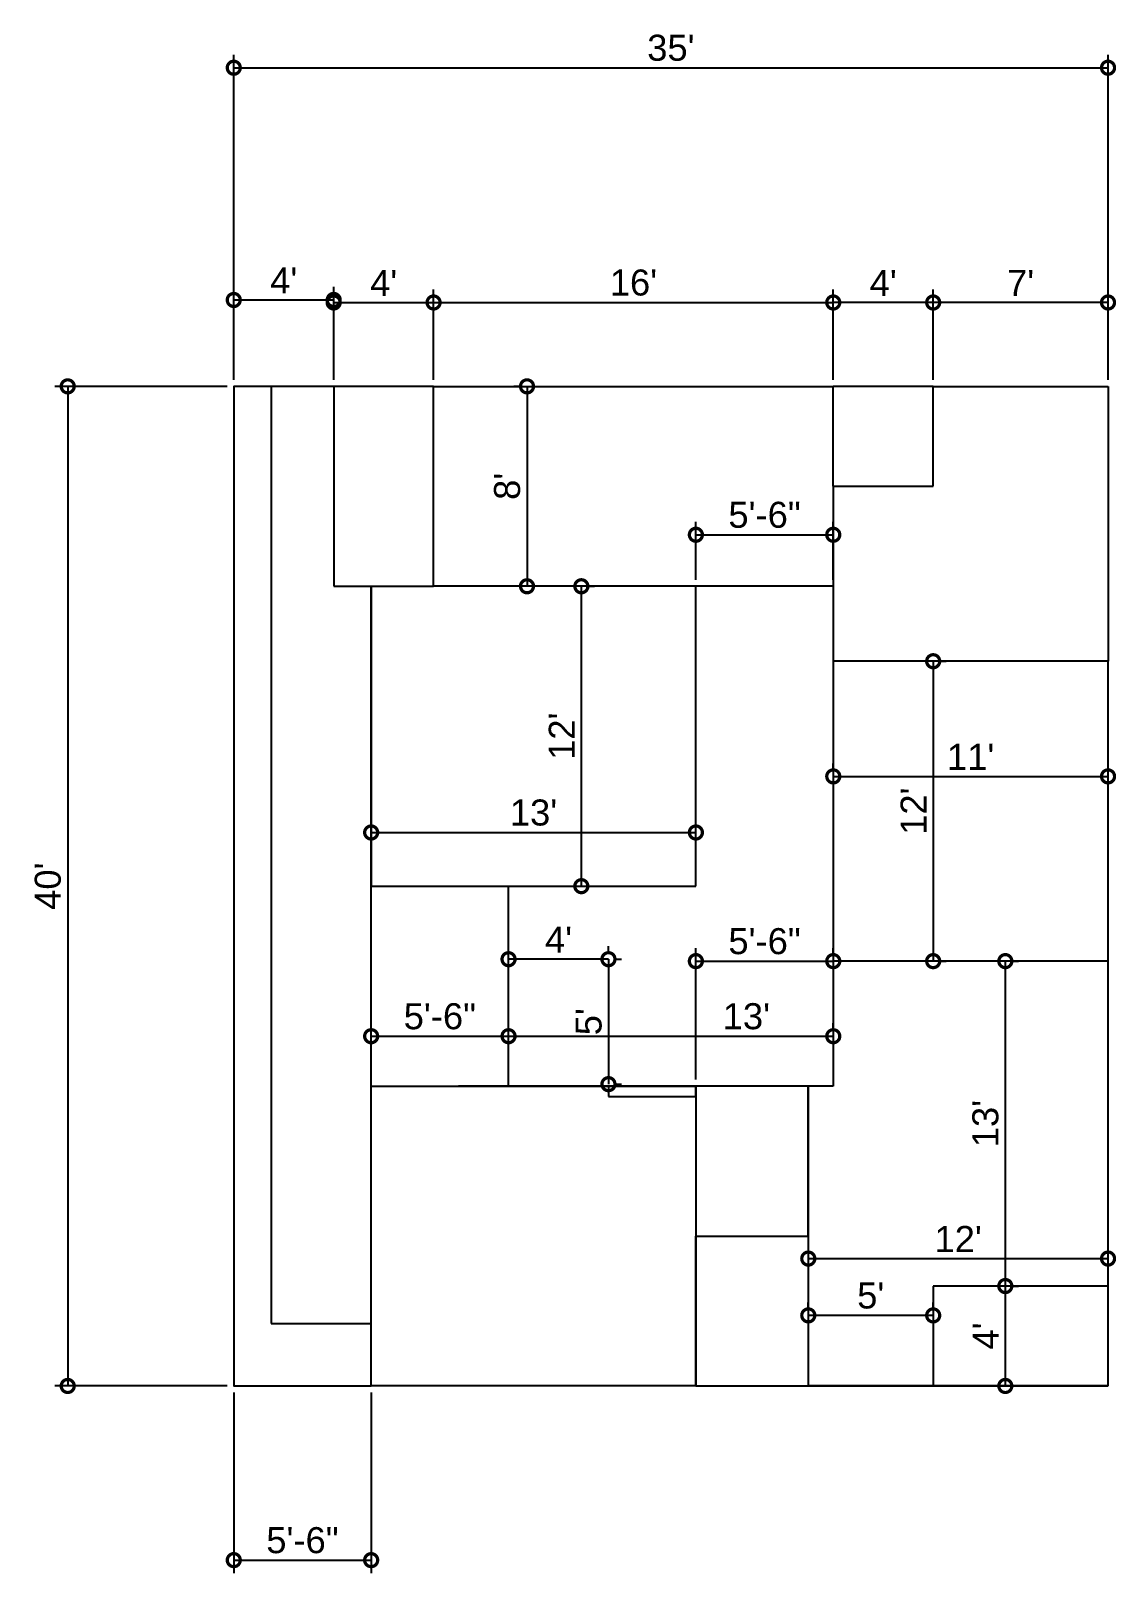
# Model space of a CAD drawing. Header units: feet. Extents: x 3402 to 3924, y -4314 to 48.
# Drawn here: x 3402 to 3924, y -693 to 48 of the extents above; entities that cross this region are included whole.
import ezdxf

# ---------------------------------------------------------------- set-up
doc = ezdxf.new("R2010")
doc.units = ezdxf.units.FT
doc.header["$MEASUREMENT"] = 0
for name, color, linetype in [('2d ciling', 52, 'Continuous'), ('2d doors', 82, 'Continuous'), ('2d walls', 9, 'Continuous'), ('dimentions', 230, 'Continuous')]:
    doc.layers.add(name, color=color, linetype=linetype)
doc.styles.get("Standard").update_dxf_attribs({"font": 'arial.ttf'})
doc.dimstyles.new('dimentions', dxfattribs={"dimscale": 5, "dimtxt": 2.5, "dimasz": 2.5, "dimexe": 1.25, "dimexo": 0.625, "dimtad": 1, "dimdec": 4, "dimzin": 0, "dimdsep": 46, "dimlunit": 4, "dimtxsty": 'Standard', "dimblk": 'DOTSMALL', "dimcen": 2.5, "dimadec": 0, "dimazin": 0, "dimtfac": 1, "dimtdec": 4, "dimtofl": 0, "dimtmove": 0, "dimatfit": 3, "dimfxl": 1, "dimtolj": 1, "dimtzin": 0, "dimarcsym": 0})

# ---------------------------------------------------------------- blocks, each defined once
blk = doc.blocks.new('_DotSmall')
at = {"color": 0, "linetype": 'ByBlock', "const_width": 0.5}
blk.add_lwpolyline([(-0.0625, 0, 1), (0.0625, 0, 1)], format="xyb", close=True, dxfattribs=at)
blk = doc.blocks.new('*D94')
at = {"layer": 'Defpoints', "color": 0, "transparency": 16777216}
for p in [(3499.76, -122.69), (3419.98, -602.69), (3499.76, -602.69)]:
    blk.add_point(p, dxfattribs=at)
at = {"layer": 'dimentions', "color": 0, "lineweight": -2, "transparency": 16777216}
for p, q in [((3496.64, -122.69), (3413.73, -122.69)), ((3419.98, -122.69), (3419.98, -602.69)), ((3496.64, -602.69), (3413.73, -602.69))]:
    blk.add_line(p, q, dxfattribs=at)
at = {"layer": 'dimentions', "color": 0, "lineweight": -2, "transparency": 16777216, "xscale": 12.5, "yscale": 12.5, "zscale": 12.5}
for p, rotation in [((3419.98, -122.69), 90), ((3419.98, -602.69), 270)]:
    blk.add_blockref('_DotSmall', p, dxfattribs=dict(at, rotation=rotation))
at = {"layer": 'dimentions', "color": 0, "transparency": 16777216, "insert": (3410.47, -362.69), "char_height": 12.5, "attachment_point": 5, "rotation": 90}
blk.add_mtext("\\A1;40'", dxfattribs=at)
blk = doc.blocks.new('*D95')
at = {"layer": 'Defpoints', "color": 0, "transparency": 16777216}
for p in [(3499.76, -602.69), (3565.76, -602.69), (3565.76, -686.31)]:
    blk.add_point(p, dxfattribs=at)
at = {"layer": 'dimentions', "color": 0, "lineweight": -2, "transparency": 16777216}
for p, q in [((3499.76, -605.81), (3499.76, -692.56)), ((3565.76, -605.81), (3565.76, -692.56)), ((3499.76, -686.31), (3565.76, -686.31))]:
    blk.add_line(p, q, dxfattribs=at)
at = {"layer": 'dimentions', "color": 0, "lineweight": -2, "transparency": 16777216, "xscale": 12.5, "yscale": 12.5, "zscale": 12.5, "rotation": 180}
blk.add_blockref('_DotSmall', (3499.76, -686.31), dxfattribs=at)
at = {"layer": 'dimentions', "color": 0, "lineweight": -2, "transparency": 16777216, "xscale": 12.5, "yscale": 12.5, "zscale": 12.5}
blk.add_blockref('_DotSmall', (3565.76, -686.31), dxfattribs=at)
at = {"layer": 'dimentions', "color": 0, "transparency": 16777216, "insert": (3532.76, -676.81), "char_height": 12.5, "attachment_point": 5}
blk.add_mtext('\\A1;5\'-6"', dxfattribs=at)
blk = doc.blocks.new('*D96')
at = {"layer": 'Defpoints', "color": 0, "transparency": 16777216}
for p in [(3787.76, -82.43), (3595.76, -122.69), (3787.76, -122.69)]:
    blk.add_point(p, dxfattribs=at)
at = {"layer": 'dimentions', "color": 0, "lineweight": -2, "transparency": 16777216}
for p, q in [((3595.76, -119.56), (3595.76, -76.18)), ((3787.76, -119.56), (3787.76, -76.18)), ((3595.76, -82.43), (3787.76, -82.43))]:
    blk.add_line(p, q, dxfattribs=at)
at = {"layer": 'dimentions', "color": 0, "lineweight": -2, "transparency": 16777216, "xscale": 12.5, "yscale": 12.5, "zscale": 12.5, "rotation": 180}
blk.add_blockref('_DotSmall', (3595.76, -82.43), dxfattribs=at)
at = {"layer": 'dimentions', "color": 0, "lineweight": -2, "transparency": 16777216, "xscale": 12.5, "yscale": 12.5, "zscale": 12.5}
blk.add_blockref('_DotSmall', (3787.76, -82.43), dxfattribs=at)
at = {"layer": 'dimentions', "color": 0, "transparency": 16777216, "insert": (3691.76, -72.92), "char_height": 12.5, "attachment_point": 5}
blk.add_mtext("\\A1;16'", dxfattribs=at)
blk = doc.blocks.new('*D93')
at = {"layer": 'Defpoints', "color": 0, "transparency": 16777216}
for p in [(3640.63, -122.69), (3640.63, -218.69), (3640.63, -218.69)]:
    blk.add_point(p, dxfattribs=at)
at = {"layer": 'dimentions', "color": 0, "lineweight": -2, "transparency": 16777216}
for p, q in [((3637.51, -122.69), (3634.38, -122.69)), ((3640.63, -122.69), (3640.63, -218.69)), ((3637.51, -218.69), (3634.38, -218.69))]:
    blk.add_line(p, q, dxfattribs=at)
at = {"layer": 'dimentions', "color": 0, "lineweight": -2, "transparency": 16777216, "xscale": 12.5, "yscale": 12.5, "zscale": 12.5}
for p, rotation in [((3640.63, -122.69), 90), ((3640.63, -218.69), 270)]:
    blk.add_blockref('_DotSmall', p, dxfattribs=dict(at, rotation=rotation))
at = {"layer": 'dimentions', "color": 0, "transparency": 16777216, "insert": (3631.13, -170.69), "char_height": 12.5, "attachment_point": 5, "rotation": 90}
blk.add_mtext("\\A1;8'", dxfattribs=at)
blk = doc.blocks.new('*D97')
at = {"layer": 'Defpoints', "color": 0, "transparency": 16777216}
for p in [(3787.76, -193.96), (3721.76, -218.69), (3787.76, -218.69)]:
    blk.add_point(p, dxfattribs=at)
at = {"layer": 'dimentions', "color": 0, "lineweight": -2, "transparency": 16777216}
for p, q in [((3721.76, -215.56), (3721.76, -187.71)), ((3787.76, -215.56), (3787.76, -187.71)), ((3721.76, -193.96), (3787.76, -193.96))]:
    blk.add_line(p, q, dxfattribs=at)
at = {"layer": 'dimentions', "color": 0, "lineweight": -2, "transparency": 16777216, "xscale": 12.5, "yscale": 12.5, "zscale": 12.5, "rotation": 180}
blk.add_blockref('_DotSmall', (3721.76, -193.96), dxfattribs=at)
at = {"layer": 'dimentions', "color": 0, "lineweight": -2, "transparency": 16777216, "xscale": 12.5, "yscale": 12.5, "zscale": 12.5}
blk.add_blockref('_DotSmall', (3787.76, -193.96), dxfattribs=at)
at = {"layer": 'dimentions', "color": 0, "transparency": 16777216, "insert": (3754.76, -184.45), "char_height": 12.5, "attachment_point": 5}
blk.add_mtext('\\A1;5\'-6"', dxfattribs=at)
blk = doc.blocks.new('*D98')
at = {"layer": 'Defpoints', "color": 0, "transparency": 16777216}
for p in [(3666.74, -218.69), (3666.74, -218.69), (3666.74, -362.69)]:
    blk.add_point(p, dxfattribs=at)
at = {"layer": 'dimentions', "color": 0, "lineweight": -2, "transparency": 16777216}
for p, q in [((3666.74, -362.69), (3666.74, -218.69)), ((3669.87, -218.69), (3672.99, -218.69)), ((3669.87, -362.69), (3672.99, -362.69))]:
    blk.add_line(p, q, dxfattribs=at)
at = {"layer": 'dimentions', "color": 0, "lineweight": -2, "transparency": 16777216, "xscale": 12.5, "yscale": 12.5, "zscale": 12.5}
for p, rotation in [((3666.74, -218.69), 90), ((3666.74, -362.69), 270)]:
    blk.add_blockref('_DotSmall', p, dxfattribs=dict(at, rotation=rotation))
at = {"layer": 'dimentions', "color": 0, "transparency": 16777216, "insert": (3657.34, -290.69), "char_height": 12.5, "attachment_point": 5, "rotation": 90}
blk.add_mtext("\\A1;12'", dxfattribs=at)
blk = doc.blocks.new('*D99')
at = {"layer": 'Defpoints', "color": 0, "transparency": 16777216}
for p in [(3565.76, -336.92), (3721.76, -336.92), (3721.76, -336.92)]:
    blk.add_point(p, dxfattribs=at)
at = {"layer": 'dimentions', "color": 0, "lineweight": -2, "transparency": 16777216}
for p, q in [((3721.76, -333.8), (3721.76, -330.67)), ((3565.76, -336.92), (3721.76, -336.92)), ((3565.76, -340.05), (3565.76, -343.17))]:
    blk.add_line(p, q, dxfattribs=at)
at = {"layer": 'dimentions', "color": 0, "lineweight": -2, "transparency": 16777216, "xscale": 12.5, "yscale": 12.5, "zscale": 12.5, "rotation": 180}
blk.add_blockref('_DotSmall', (3565.76, -336.92), dxfattribs=at)
at = {"layer": 'dimentions', "color": 0, "lineweight": -2, "transparency": 16777216, "xscale": 12.5, "yscale": 12.5, "zscale": 12.5}
blk.add_blockref('_DotSmall', (3721.76, -336.92), dxfattribs=at)
at = {"layer": 'dimentions', "color": 0, "transparency": 16777216, "insert": (3643.76, -327.41), "char_height": 12.5, "attachment_point": 5}
blk.add_mtext("\\A1;13'", dxfattribs=at)
blk = doc.blocks.new('*D100')
at = {"layer": 'Defpoints', "color": 0, "transparency": 16777216}
for p in [(3547.76, -81.22), (3499.76, -122.69), (3547.76, -122.69)]:
    blk.add_point(p, dxfattribs=at)
at = {"layer": 'dimentions', "color": 0, "lineweight": -2, "transparency": 16777216}
for p, q in [((3499.76, -119.56), (3499.76, -74.97)), ((3499.76, -81.22), (3547.76, -81.22)), ((3547.76, -119.56), (3547.76, -74.97))]:
    blk.add_line(p, q, dxfattribs=at)
at = {"layer": 'dimentions', "color": 0, "lineweight": -2, "transparency": 16777216, "xscale": 12.5, "yscale": 12.5, "zscale": 12.5, "rotation": 180}
blk.add_blockref('_DotSmall', (3499.76, -81.22), dxfattribs=at)
at = {"layer": 'dimentions', "color": 0, "lineweight": -2, "transparency": 16777216, "xscale": 12.5, "yscale": 12.5, "zscale": 12.5}
blk.add_blockref('_DotSmall', (3547.76, -81.22), dxfattribs=at)
at = {"layer": 'dimentions', "color": 0, "transparency": 16777216, "insert": (3523.76, -71.85), "char_height": 12.5, "attachment_point": 5}
blk.add_mtext("\\A1;4'", dxfattribs=at)
blk = doc.blocks.new('*D101')
at = {"layer": 'Defpoints', "color": 0, "transparency": 16777216}
for p in [(3595.76, -82.43), (3547.76, -122.69), (3595.76, -122.69)]:
    blk.add_point(p, dxfattribs=at)
at = {"layer": 'dimentions', "color": 0, "lineweight": -2, "transparency": 16777216}
for p, q in [((3547.76, -119.56), (3547.76, -76.18)), ((3595.76, -119.56), (3595.76, -76.18)), ((3547.76, -82.43), (3595.76, -82.43))]:
    blk.add_line(p, q, dxfattribs=at)
at = {"layer": 'dimentions', "color": 0, "lineweight": -2, "transparency": 16777216, "xscale": 12.5, "yscale": 12.5, "zscale": 12.5, "rotation": 180}
blk.add_blockref('_DotSmall', (3547.76, -82.43), dxfattribs=at)
at = {"layer": 'dimentions', "color": 0, "lineweight": -2, "transparency": 16777216, "xscale": 12.5, "yscale": 12.5, "zscale": 12.5}
blk.add_blockref('_DotSmall', (3595.76, -82.43), dxfattribs=at)
at = {"layer": 'dimentions', "color": 0, "transparency": 16777216, "insert": (3571.76, -73.06), "char_height": 12.5, "attachment_point": 5}
blk.add_mtext("\\A1;4'", dxfattribs=at)
blk = doc.blocks.new('*D102')
at = {"layer": 'Defpoints', "color": 0, "transparency": 16777216}
for p in [(3835.76, -82.43), (3835.76, -122.69), (3919.76, -122.69)]:
    blk.add_point(p, dxfattribs=at)
at = {"layer": 'dimentions', "color": 0, "lineweight": -2, "transparency": 16777216}
for p, q in [((3835.76, -119.56), (3835.76, -76.18)), ((3919.76, -119.56), (3919.76, -76.18)), ((3919.76, -82.43), (3835.76, -82.43))]:
    blk.add_line(p, q, dxfattribs=at)
at = {"layer": 'dimentions', "color": 0, "lineweight": -2, "transparency": 16777216, "xscale": 12.5, "yscale": 12.5, "zscale": 12.5, "rotation": 180}
blk.add_blockref('_DotSmall', (3835.76, -82.43), dxfattribs=at)
at = {"layer": 'dimentions', "color": 0, "lineweight": -2, "transparency": 16777216, "xscale": 12.5, "yscale": 12.5, "zscale": 12.5}
blk.add_blockref('_DotSmall', (3919.76, -82.43), dxfattribs=at)
at = {"layer": 'dimentions', "color": 0, "transparency": 16777216, "insert": (3877.76, -73.06), "char_height": 12.5, "attachment_point": 5}
blk.add_mtext("\\A1;7'", dxfattribs=at)
blk = doc.blocks.new('*D103')
at = {"layer": 'Defpoints', "color": 0, "transparency": 16777216}
for p in [(3919.76, 30.3), (3499.76, -122.69), (3919.76, -122.69)]:
    blk.add_point(p, dxfattribs=at)
at = {"layer": 'dimentions', "color": 0, "lineweight": -2, "transparency": 16777216}
for p, q in [((3499.76, -119.56), (3499.76, 36.55)), ((3499.76, 30.3), (3919.76, 30.3)), ((3919.76, -119.56), (3919.76, 36.55))]:
    blk.add_line(p, q, dxfattribs=at)
at = {"layer": 'dimentions', "color": 0, "lineweight": -2, "transparency": 16777216, "xscale": 12.5, "yscale": 12.5, "zscale": 12.5, "rotation": 180}
blk.add_blockref('_DotSmall', (3499.76, 30.3), dxfattribs=at)
at = {"layer": 'dimentions', "color": 0, "lineweight": -2, "transparency": 16777216, "xscale": 12.5, "yscale": 12.5, "zscale": 12.5}
blk.add_blockref('_DotSmall', (3919.76, 30.3), dxfattribs=at)
at = {"layer": 'dimentions', "color": 0, "transparency": 16777216, "insert": (3709.76, 39.81), "char_height": 12.5, "attachment_point": 5}
blk.add_mtext("\\A1;35'", dxfattribs=at)
blk = doc.blocks.new('*D104')
at = {"layer": 'Defpoints', "color": 0, "transparency": 16777216}
for p in [(3835.76, -254.69), (3835.76, -398.69), (3835.76, -398.69)]:
    blk.add_point(p, dxfattribs=at)
at = {"layer": 'dimentions', "color": 0, "lineweight": -2, "transparency": 16777216}
for p, q in [((3835.76, -254.69), (3835.76, -398.69)), ((3838.89, -254.69), (3842.01, -254.69)), ((3838.89, -398.69), (3842.01, -398.69))]:
    blk.add_line(p, q, dxfattribs=at)
at = {"layer": 'dimentions', "color": 0, "lineweight": -2, "transparency": 16777216, "xscale": 12.5, "yscale": 12.5, "zscale": 12.5}
for p, rotation in [((3835.76, -254.69), 90), ((3835.76, -398.69), 270)]:
    blk.add_blockref('_DotSmall', p, dxfattribs=dict(at, rotation=rotation))
at = {"layer": 'dimentions', "color": 0, "transparency": 16777216, "insert": (3826.36, -326.69), "char_height": 12.5, "attachment_point": 5, "rotation": 90}
blk.add_mtext("\\A1;12'", dxfattribs=at)
blk = doc.blocks.new('*D105')
at = {"layer": 'Defpoints', "color": 0, "transparency": 16777216}
for p in [(3787.76, -309.99), (3919.76, -309.99), (3919.76, -309.99)]:
    blk.add_point(p, dxfattribs=at)
at = {"layer": 'dimentions', "color": 0, "lineweight": -2, "transparency": 16777216}
for p, q in [((3787.76, -306.86), (3787.76, -303.74)), ((3787.76, -309.99), (3919.76, -309.99)), ((3919.76, -306.86), (3919.76, -303.74))]:
    blk.add_line(p, q, dxfattribs=at)
at = {"layer": 'dimentions', "color": 0, "lineweight": -2, "transparency": 16777216, "xscale": 12.5, "yscale": 12.5, "zscale": 12.5, "rotation": 180}
blk.add_blockref('_DotSmall', (3787.76, -309.99), dxfattribs=at)
at = {"layer": 'dimentions', "color": 0, "lineweight": -2, "transparency": 16777216, "xscale": 12.5, "yscale": 12.5, "zscale": 12.5}
blk.add_blockref('_DotSmall', (3919.76, -309.99), dxfattribs=at)
at = {"layer": 'dimentions', "color": 0, "transparency": 16777216, "insert": (3853.76, -300.59), "char_height": 12.5, "attachment_point": 5}
blk.add_mtext("\\A1;11'", dxfattribs=at)
blk = doc.blocks.new('*D106')
at = {"layer": 'Defpoints', "color": 0, "transparency": 16777216}
for p in [(3787.76, -82.43), (3787.76, -122.48), (3835.76, -122.48)]:
    blk.add_point(p, dxfattribs=at)
at = {"layer": 'dimentions', "color": 0, "lineweight": -2, "transparency": 16777216}
for p, q in [((3787.76, -119.36), (3787.76, -76.18)), ((3835.76, -119.36), (3835.76, -76.18)), ((3835.76, -82.43), (3787.76, -82.43))]:
    blk.add_line(p, q, dxfattribs=at)
at = {"layer": 'dimentions', "color": 0, "lineweight": -2, "transparency": 16777216, "xscale": 12.5, "yscale": 12.5, "zscale": 12.5, "rotation": 180}
blk.add_blockref('_DotSmall', (3787.76, -82.43), dxfattribs=at)
at = {"layer": 'dimentions', "color": 0, "lineweight": -2, "transparency": 16777216, "xscale": 12.5, "yscale": 12.5, "zscale": 12.5}
blk.add_blockref('_DotSmall', (3835.76, -82.43), dxfattribs=at)
at = {"layer": 'dimentions', "color": 0, "transparency": 16777216, "insert": (3811.76, -73.06), "char_height": 12.5, "attachment_point": 5}
blk.add_mtext("\\A1;4'", dxfattribs=at)
blk = doc.blocks.new('*D91')
at = {"layer": 'Defpoints', "color": 0, "transparency": 16777216}
for p in [(3631.76, -434.74), (3787.76, -434.74), (3787.76, -434.74)]:
    blk.add_point(p, dxfattribs=at)
at = {"layer": 'dimentions', "color": 0, "lineweight": -2, "transparency": 16777216}
for p, q in [((3631.76, -431.61), (3631.76, -428.49)), ((3787.76, -431.61), (3787.76, -428.49)), ((3631.76, -434.74), (3787.76, -434.74))]:
    blk.add_line(p, q, dxfattribs=at)
at = {"layer": 'dimentions', "color": 0, "lineweight": -2, "transparency": 16777216, "xscale": 12.5, "yscale": 12.5, "zscale": 12.5, "rotation": 180}
blk.add_blockref('_DotSmall', (3631.76, -434.74), dxfattribs=at)
at = {"layer": 'dimentions', "color": 0, "lineweight": -2, "transparency": 16777216, "xscale": 12.5, "yscale": 12.5, "zscale": 12.5}
blk.add_blockref('_DotSmall', (3787.76, -434.74), dxfattribs=at)
at = {"layer": 'dimentions', "color": 0, "transparency": 16777216, "insert": (3746.02, -425.22), "char_height": 12.5, "attachment_point": 5}
blk.add_mtext("\\A1;13'", dxfattribs=at)
blk = doc.blocks.new('*D107')
at = {"layer": 'Defpoints', "color": 0, "transparency": 16777216}
for p in [(3870.42, -398.69), (3870.42, -554.69), (3870.42, -554.69)]:
    blk.add_point(p, dxfattribs=at)
at = {"layer": 'dimentions', "color": 0, "lineweight": -2, "transparency": 16777216}
for p, q in [((3870.42, -398.69), (3870.42, -554.69)), ((3873.54, -398.69), (3876.67, -398.69)), ((3873.54, -554.69), (3876.67, -554.69))]:
    blk.add_line(p, q, dxfattribs=at)
at = {"layer": 'dimentions', "color": 0, "lineweight": -2, "transparency": 16777216, "xscale": 12.5, "yscale": 12.5, "zscale": 12.5}
for p, rotation in [((3870.42, -398.69), 90), ((3870.42, -554.69), 270)]:
    blk.add_blockref('_DotSmall', p, dxfattribs=dict(at, rotation=rotation))
at = {"layer": 'dimentions', "color": 0, "transparency": 16777216, "insert": (3860.9, -476.69), "char_height": 12.5, "attachment_point": 5, "rotation": 90}
blk.add_mtext("\\A1;13'", dxfattribs=at)
blk = doc.blocks.new('*D108')
at = {"layer": 'Defpoints', "color": 0, "transparency": 16777216}
for p in [(3775.76, -541.51), (3919.76, -541.51), (3919.76, -541.51)]:
    blk.add_point(p, dxfattribs=at)
at = {"layer": 'dimentions', "color": 0, "lineweight": -2, "transparency": 16777216}
for p, q in [((3919.76, -538.39), (3919.76, -535.26)), ((3775.76, -541.51), (3919.76, -541.51)), ((3775.76, -544.64), (3775.76, -547.76))]:
    blk.add_line(p, q, dxfattribs=at)
at = {"layer": 'dimentions', "color": 0, "lineweight": -2, "transparency": 16777216, "xscale": 12.5, "yscale": 12.5, "zscale": 12.5, "rotation": 180}
blk.add_blockref('_DotSmall', (3775.76, -541.51), dxfattribs=at)
at = {"layer": 'dimentions', "color": 0, "lineweight": -2, "transparency": 16777216, "xscale": 12.5, "yscale": 12.5, "zscale": 12.5}
blk.add_blockref('_DotSmall', (3919.76, -541.51), dxfattribs=at)
at = {"layer": 'dimentions', "color": 0, "transparency": 16777216, "insert": (3847.76, -532.11), "char_height": 12.5, "attachment_point": 5}
blk.add_mtext("\\A1;12'", dxfattribs=at)
blk = doc.blocks.new('*D89')
at = {"layer": 'Defpoints', "color": 0, "transparency": 16777216}
for p in [(3870.42, -554.69), (3870.42, -602.69), (3870.42, -602.69)]:
    blk.add_point(p, dxfattribs=at)
at = {"layer": 'dimentions', "color": 0, "lineweight": -2, "transparency": 16777216}
for p, q in [((3870.42, -554.69), (3870.42, -602.69)), ((3873.54, -554.69), (3876.67, -554.69)), ((3873.54, -602.69), (3876.67, -602.69))]:
    blk.add_line(p, q, dxfattribs=at)
at = {"layer": 'dimentions', "color": 0, "lineweight": -2, "transparency": 16777216, "xscale": 12.5, "yscale": 12.5, "zscale": 12.5}
for p, rotation in [((3870.42, -554.69), 90), ((3870.42, -602.69), 270)]:
    blk.add_blockref('_DotSmall', p, dxfattribs=dict(at, rotation=rotation))
at = {"layer": 'dimentions', "color": 0, "transparency": 16777216, "insert": (3861.04, -578.69), "char_height": 12.5, "attachment_point": 5, "rotation": 90}
blk.add_mtext("\\A1;4'", dxfattribs=at)
blk = doc.blocks.new('*D109')
at = {"layer": 'Defpoints', "color": 0, "transparency": 16777216}
for p in [(3775.76, -568.8), (3775.76, -568.8), (3835.76, -568.8)]:
    blk.add_point(p, dxfattribs=at)
at = {"layer": 'dimentions', "color": 0, "lineweight": -2, "transparency": 16777216}
for p, q in [((3775.76, -565.68), (3775.76, -562.55)), ((3835.76, -565.68), (3835.76, -562.55)), ((3835.76, -568.8), (3775.76, -568.8))]:
    blk.add_line(p, q, dxfattribs=at)
at = {"layer": 'dimentions', "color": 0, "lineweight": -2, "transparency": 16777216, "xscale": 12.5, "yscale": 12.5, "zscale": 12.5, "rotation": 180}
blk.add_blockref('_DotSmall', (3775.76, -568.8), dxfattribs=at)
at = {"layer": 'dimentions', "color": 0, "lineweight": -2, "transparency": 16777216, "xscale": 12.5, "yscale": 12.5, "zscale": 12.5}
blk.add_blockref('_DotSmall', (3835.76, -568.8), dxfattribs=at)
at = {"layer": 'dimentions', "color": 0, "transparency": 16777216, "insert": (3805.76, -559.32), "char_height": 12.5, "attachment_point": 5}
blk.add_mtext("\\A1;5'", dxfattribs=at)
blk = doc.blocks.new('*D90')
at = {"layer": 'Defpoints', "color": 0, "transparency": 16777216}
for p in [(3631.76, -397.76), (3631.76, -397.76), (3679.76, -397.76)]:
    blk.add_point(p, dxfattribs=at)
at = {"layer": 'dimentions', "color": 0, "lineweight": -2, "transparency": 16777216}
for p, q in [((3631.76, -394.63), (3631.76, -391.51)), ((3679.76, -394.63), (3679.76, -391.51)), ((3679.76, -397.76), (3631.76, -397.76))]:
    blk.add_line(p, q, dxfattribs=at)
at = {"layer": 'dimentions', "color": 0, "lineweight": -2, "transparency": 16777216, "xscale": 12.5, "yscale": 12.5, "zscale": 12.5, "rotation": 180}
blk.add_blockref('_DotSmall', (3631.76, -397.76), dxfattribs=at)
at = {"layer": 'dimentions', "color": 0, "lineweight": -2, "transparency": 16777216, "xscale": 12.5, "yscale": 12.5, "zscale": 12.5}
blk.add_blockref('_DotSmall', (3679.76, -397.76), dxfattribs=at)
at = {"layer": 'dimentions', "color": 0, "transparency": 16777216, "insert": (3655.76, -388.38), "char_height": 12.5, "attachment_point": 5}
blk.add_mtext("\\A1;4'", dxfattribs=at)
blk = doc.blocks.new('*D92')
at = {"layer": 'Defpoints', "color": 0, "transparency": 16777216}
for p in [(3565.76, -434.74), (3631.76, -434.74), (3631.76, -434.74)]:
    blk.add_point(p, dxfattribs=at)
at = {"layer": 'dimentions', "color": 0, "lineweight": -2, "transparency": 16777216}
for p, q in [((3565.76, -431.61), (3565.76, -428.49)), ((3631.76, -431.61), (3631.76, -428.49)), ((3565.76, -434.74), (3631.76, -434.74))]:
    blk.add_line(p, q, dxfattribs=at)
at = {"layer": 'dimentions', "color": 0, "lineweight": -2, "transparency": 16777216, "xscale": 12.5, "yscale": 12.5, "zscale": 12.5, "rotation": 180}
blk.add_blockref('_DotSmall', (3565.76, -434.74), dxfattribs=at)
at = {"layer": 'dimentions', "color": 0, "lineweight": -2, "transparency": 16777216, "xscale": 12.5, "yscale": 12.5, "zscale": 12.5}
blk.add_blockref('_DotSmall', (3631.76, -434.74), dxfattribs=at)
at = {"layer": 'dimentions', "color": 0, "transparency": 16777216, "insert": (3598.76, -425.23), "char_height": 12.5, "attachment_point": 5}
blk.add_mtext('\\A1;5\'-6"', dxfattribs=at)
blk = doc.blocks.new('*D110')
at = {"layer": 'Defpoints', "color": 0, "transparency": 16777216}
for p in [(3787.76, -398.69), (3787.76, -398.69), (3721.76, -458.69)]:
    blk.add_point(p, dxfattribs=at)
at = {"layer": 'dimentions', "color": 0, "lineweight": -2, "transparency": 16777216}
for p, q in [((3721.76, -455.56), (3721.76, -392.44)), ((3787.76, -395.56), (3787.76, -392.44)), ((3721.76, -398.69), (3787.76, -398.69))]:
    blk.add_line(p, q, dxfattribs=at)
at = {"layer": 'dimentions', "color": 0, "lineweight": -2, "transparency": 16777216, "xscale": 12.5, "yscale": 12.5, "zscale": 12.5, "rotation": 180}
blk.add_blockref('_DotSmall', (3721.76, -398.69), dxfattribs=at)
at = {"layer": 'dimentions', "color": 0, "lineweight": -2, "transparency": 16777216, "xscale": 12.5, "yscale": 12.5, "zscale": 12.5}
blk.add_blockref('_DotSmall', (3787.76, -398.69), dxfattribs=at)
at = {"layer": 'dimentions', "color": 0, "transparency": 16777216, "insert": (3754.76, -389.18), "char_height": 12.5, "attachment_point": 5}
blk.add_mtext('\\A1;5\'-6"', dxfattribs=at)
blk = doc.blocks.new('*D88')
at = {"layer": 'Defpoints', "color": 0, "transparency": 16777216}
for p in [(3679.76, -397.76), (3679.76, -457.76), (3679.76, -457.76)]:
    blk.add_point(p, dxfattribs=at)
at = {"layer": 'dimentions', "color": 0, "lineweight": -2, "transparency": 16777216}
for p, q in [((3679.76, -397.76), (3679.76, -457.76)), ((3682.89, -397.76), (3686.01, -397.76)), ((3682.89, -457.76), (3686.01, -457.76))]:
    blk.add_line(p, q, dxfattribs=at)
at = {"layer": 'dimentions', "color": 0, "lineweight": -2, "transparency": 16777216, "xscale": 12.5, "yscale": 12.5, "zscale": 12.5}
for p, rotation in [((3679.76, -397.76), 90), ((3679.76, -457.76), 270)]:
    blk.add_blockref('_DotSmall', p, dxfattribs=dict(at, rotation=rotation))
at = {"layer": 'dimentions', "color": 0, "transparency": 16777216, "insert": (3670.28, -427.76), "char_height": 12.5, "attachment_point": 5, "rotation": 90}
blk.add_mtext("\\A1;5'", dxfattribs=at)

msp = doc.modelspace()

# ---------------------------------------------------------------- linework, layer by layer
at = {"layer": '2d ciling'}
for p, q in [((3517.76163, -122.68511), (3517.76163, -572.68511)), ((3787.76163, -170.68511), (3787.76163, -122.68511)), ((3517.76163, -572.68511), (3565.76163, -572.68511))]:
    msp.add_line(p, q, dxfattribs=at)
at = {"layer": '2d doors'}
msp.add_lwpolyline([(3679.76163, -463.68511), (3721.76163, -463.68511), (3721.76163, -458.68511), (3679.76163, -458.68511)], close=True, dxfattribs=at)
at = {"layer": '2d walls'}
for p, q in [((3547.76163, -122.68511), (3547.76163, -218.68511)), ((3595.76163, -122.68511), (3547.76163, -122.68511)), ((3595.76163, -218.68511), (3595.76163, -122.68511)), ((3595.76163, -122.68511), (3787.76163, -122.68511)), ((3835.76163, -122.68511), (3919.76163, -122.68511)), ((3919.76163, -122.68511), (3919.76163, -254.68511)), ((3787.76163, -170.68511), (3787.76163, -218.68511)), ((3787.76163, -170.68511), (3835.76163, -170.68511)), ((3547.76163, -218.68511), (3595.76163, -218.68511)), ((3565.76163, -218.68511), (3565.76163, -362.68511)), ((3787.76163, -218.68511), (3595.76163, -218.68511)), ((3721.76163, -362.68511), (3721.76163, -218.68511)), ((3787.76163, -218.68511), (3787.76163, -356.68511)), ((3835.76163, -254.68511), (3787.76163, -254.68511)), ((3919.76163, -254.68511), (3835.76163, -254.68511)), ((3919.76163, -602.68511), (3919.76163, -254.68511)), ((3565.76163, -362.68511), (3721.76163, -362.68511)), ((3631.76163, -458.68511), (3631.76163, -362.68511)), ((3787.76163, -356.68511), (3787.76163, -458.68511)), ((3919.76163, -398.68511), (3787.76163, -398.68511)), ((3919.76163, -554.68511), (3919.76163, -398.68511)), ((3565.76163, -602.68511), (3565.76163, -458.68511)), ((3565.76163, -458.68511), (3721.76163, -458.68511)), ((3679.76163, -458.68511), (3607.76163, -458.68511)), ((3721.76163, -458.68511), (3721.76163, -602.68511)), ((3775.76163, -458.68511), (3721.76163, -458.68511)), ((3775.76163, -530.68511), (3775.76163, -458.68511)), ((3775.76163, -458.68511), (3775.76163, -602.68511)), ((3787.76163, -458.68511), (3775.76163, -458.68511)), ((3721.76163, -602.68511), (3721.76163, -530.68511)), ((3721.76163, -530.68511), (3775.76163, -530.68511)), ((3919.76163, -554.68511), (3835.76163, -554.68511)), ((3835.76163, -554.68511), (3835.76163, -602.68511)), ((3721.76163, -602.68511), (3565.76163, -602.68511)), ((3721.76163, -602.68511), (3919.76163, -602.68511)), ((3919.76163, -602.68511), (3775.76163, -602.68511))]:
    msp.add_line(p, q, dxfattribs=at)
for points in [[(3547.76163, -122.68511), (3499.76163, -122.68511), (3499.76163, -602.68511), (3565.76163, -602.68511), (3565.76163, -218.68511)], [(3835.76163, -170.68511), (3835.76163, -122.68511), (3787.76163, -122.68511)], [(3787.76163, -170.68511), (3787.76163, -218.68511)]]:
    msp.add_lwpolyline(points, dxfattribs=at)

# ---------------------------------------------------------------- dimensions: what is measured, and where the dimension line sits
at = {"layer": 'dimentions'}
for base, p1, p2, picture, middle in [((3919.76163, 30.29609), (3499.76163, -122.68511), (3919.76163, -122.68511), '*D103', (3709.76163, 39.80751)), ((3547.76163, -81.22106), (3499.76163, -122.68511), (3547.76163, -122.68511), '*D100', (3523.76163, -71.84606)), ((3595.76163, -82.43092), (3547.76163, -122.68511), (3595.76163, -122.68511), '*D101', (3571.76163, -73.05592)), ((3787.76163, -82.43092), (3595.76163, -122.68511), (3787.76163, -122.68511), '*D96', (3691.76163, -72.92375)), ((3787.76163, -82.43092), (3835.76163, -122.48131), (3787.76163, -122.48131), '*D106', (3811.76163, -73.05592)), ((3835.76163, -82.43092), (3919.76163, -122.68511), (3835.76163, -122.68511), '*D102', (3877.76163, -73.05592)), ((3787.76163, -193.96067), (3721.76163, -218.68511), (3787.76163, -218.68511), '*D97', (3754.76163, -184.45351)), ((3919.76163, -309.98719), (3787.76163, -309.98719), (3919.76163, -309.98719), '*D105', (3853.76163, -300.58661)), ((3721.76163, -336.92289), (3565.76163, -336.92289), (3721.76163, -336.92289), '*D99', (3643.76163, -327.41146)), ((3631.76163, -397.75868), (3679.76163, -397.75868), (3631.76163, -397.75868), '*D90', (3655.76163, -388.38368)), ((3787.76163, -398.68511), (3721.76163, -458.68511), (3787.76163, -398.68511), '*D110', (3754.76163, -389.17795)), ((3631.76163, -434.7359), (3565.76163, -434.7359), (3631.76163, -434.7359), '*D92', (3598.76163, -425.22874)), ((3919.76163, -541.51488), (3775.76163, -541.51488), (3919.76163, -541.51488), '*D108', (3847.76163, -532.1143)), ((3775.76163, -568.80276), (3835.76163, -568.80276), (3775.76163, -568.80276), '*D109', (3805.76163, -559.32117)), ((3565.76163, -686.3136), (3499.76163, -602.68511), (3565.76163, -602.68511), '*D95', (3532.76163, -676.80644))]:
    dim = msp.add_linear_dim(base=base, p1=p1, p2=p2, dimstyle='dimentions', dxfattribs=at)
    dim.commit()
    dim.dimension.update_dxf_attribs({"geometry": picture, "text_midpoint": middle})
for base, p1, p2, picture, middle in [((3419.97551, -602.68511), (3499.76163, -122.68511), (3499.76163, -602.68511), '*D94', (3410.46835, -362.68511)), ((3666.74183, -218.68511), (3666.74183, -362.68511), (3666.74183, -218.68511), '*D98', (3657.34125, -290.68511)), ((3835.76163, -398.68511), (3835.76163, -254.68511), (3835.76163, -398.68511), '*D104', (3826.36105, -326.68511)), ((3679.76163, -457.75868), (3679.76163, -397.75868), (3679.76163, -457.75868), '*D88', (3670.28005, -427.75868)), ((3870.4156, -554.68511), (3870.4156, -398.68511), (3870.4156, -554.68511), '*D107', (3860.90417, -476.68511)), ((3870.4156, -602.68511), (3870.4156, -554.68511), (3870.4156, -602.68511), '*D89', (3861.0406, -578.68511))]:
    dim = msp.add_linear_dim(base=base, p1=p1, p2=p2, angle=90, dimstyle='dimentions', dxfattribs=at)
    dim.commit()
    dim.dimension.update_dxf_attribs({"geometry": picture, "text_midpoint": middle})
dim = msp.add_linear_dim(base=(3640.63229, -218.68511), p1=(3640.63229, -122.68511), p2=(3640.63229, -218.68511), angle=90, dimstyle='dimentions', dxfattribs=at)
dim.commit()
dim.dimension.update_dxf_attribs({"geometry": '*D93', "text_midpoint": (3640.63229, -170.68511), "dimtype": 160})
dim = msp.add_linear_dim(base=(3787.76163, -434.7359), p1=(3631.76163, -434.7359), p2=(3787.76163, -434.7359), dimstyle='dimentions', dxfattribs=at)
dim.commit()
dim.dimension.update_dxf_attribs({"geometry": '*D91', "text_midpoint": (3746.02457, -434.7359), "dimtype": 160})

doc.saveas('drawing.dxf')
